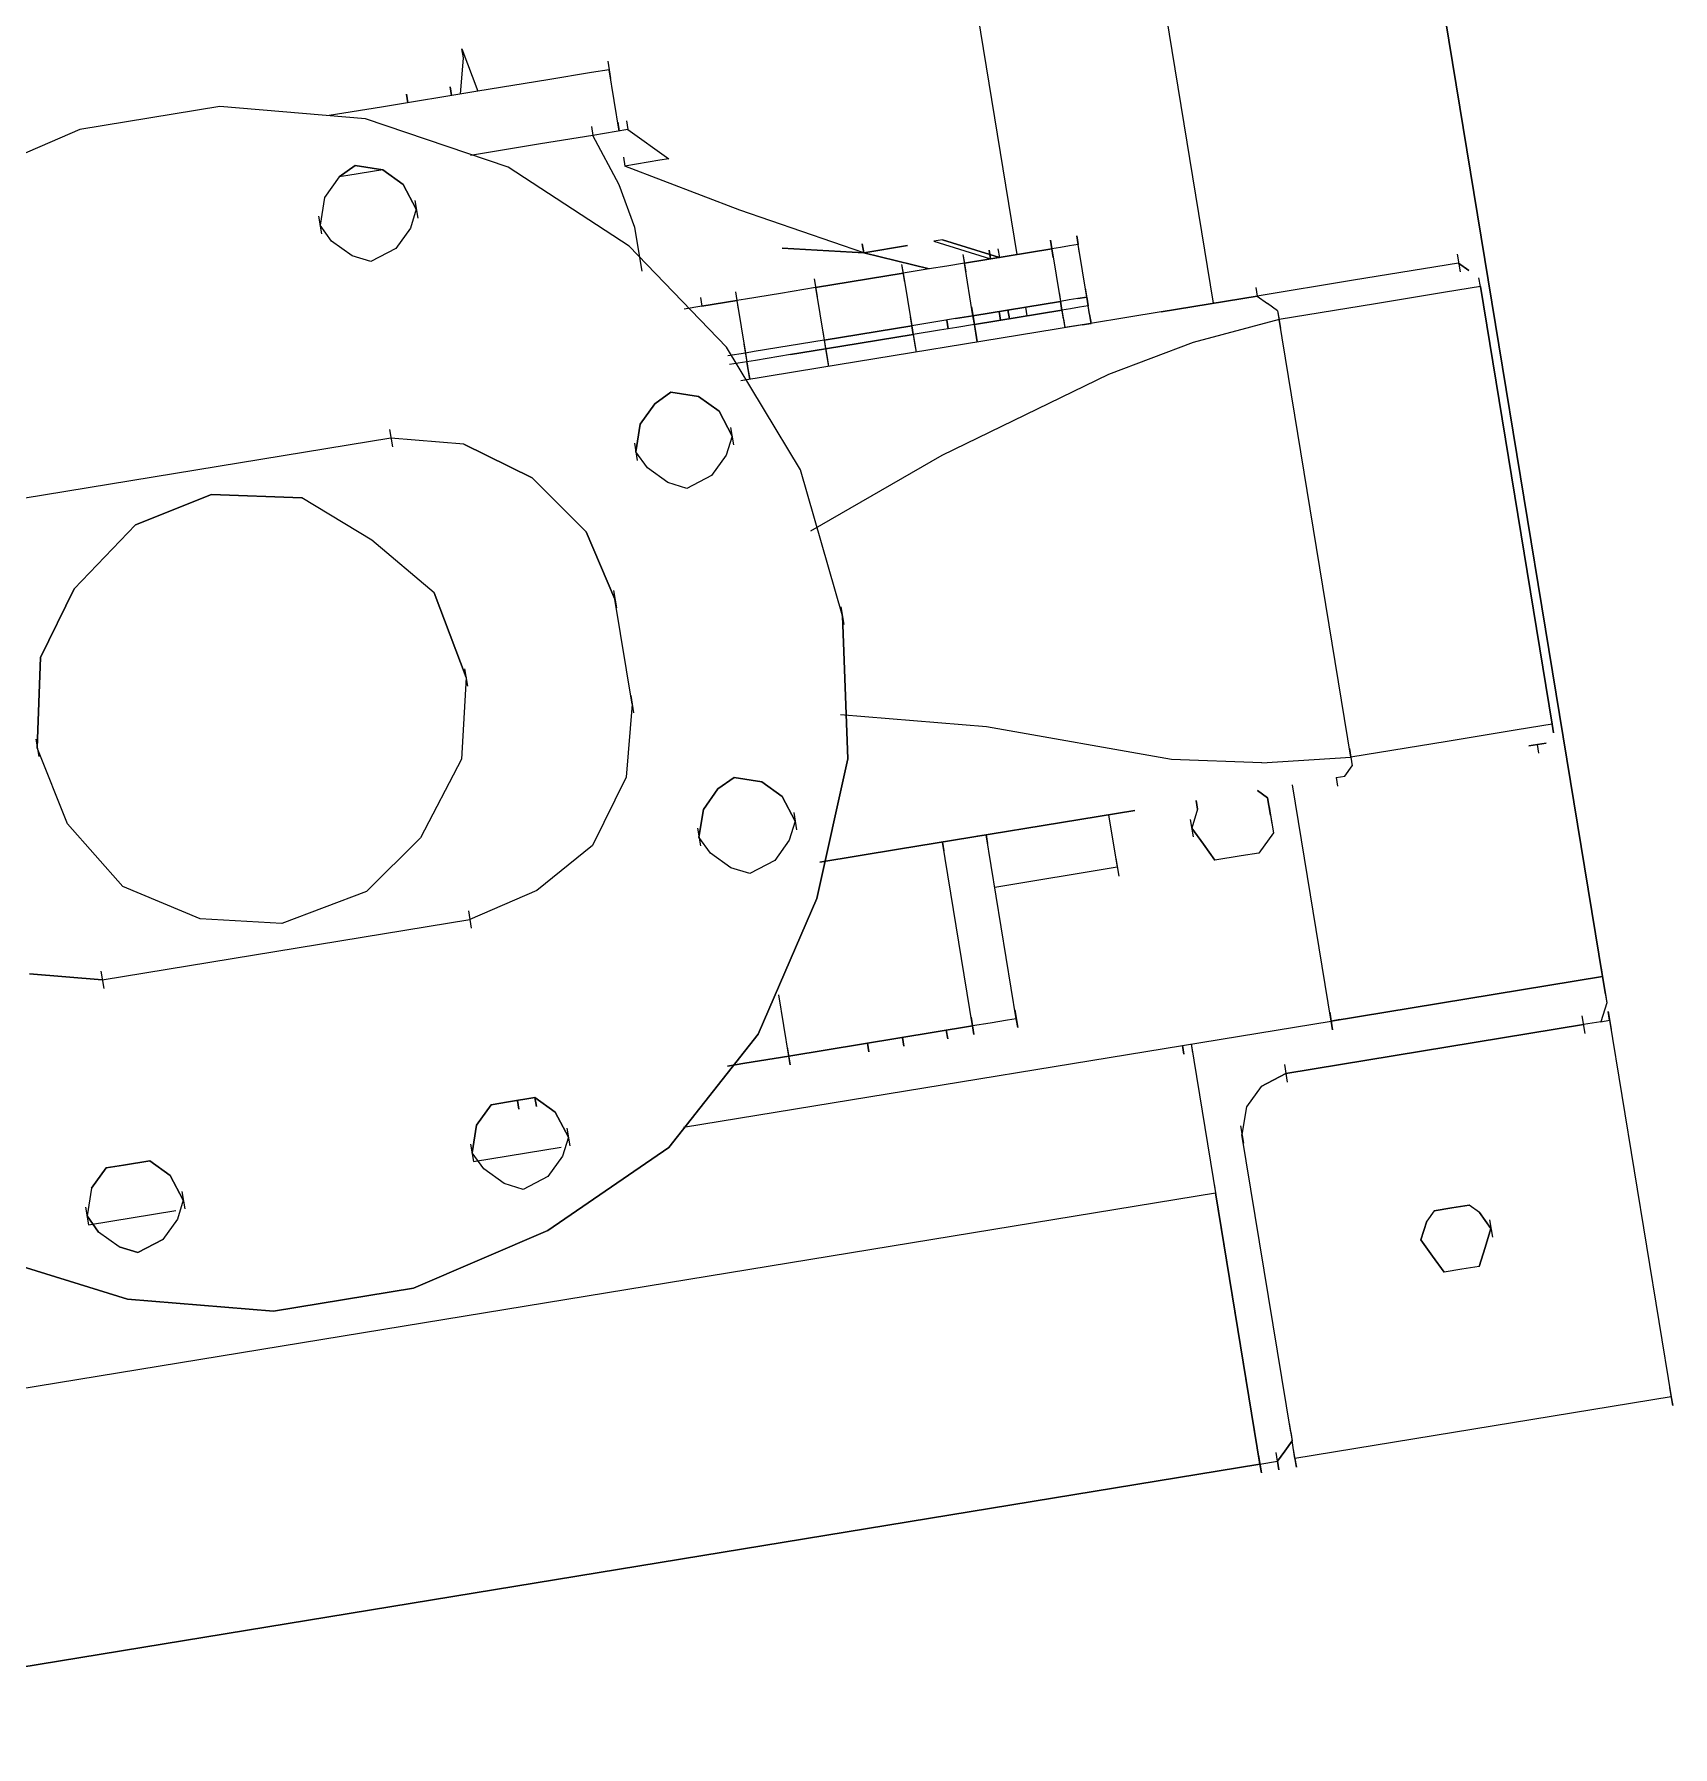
# Model space of a CAD drawing. Header units: metres. Extents: x 2 to 659295185, y -28 to 1124222152.
# Drawn here: x 655594.865 to 655595.2526, y 1126534.8399 to 1126535.245 of the extents above; entities that cross this region are included whole.
import ezdxf

# ---------------------------------------------------------------- set-up
doc = ezdxf.new("R2010")
doc.units = ezdxf.units.M
doc.header["$MEASUREMENT"] = 0
doc.layers.add('CCSM_C1_CUERPO CK$0$A-EQUIPOS', color=9, linetype='CONTINUOUS')

msp = doc.modelspace()

# ---------------------------------------------------------------- linework, layer by layer
at = {"layer": 'CCSM_C1_CUERPO CK$0$A-EQUIPOS', "lineweight": 5}
for p, q in [((655595.23601, 1126535.02214), (655594.99775, 1126536.47573)), ((655594.99775, 1126536.47573), (655595.23601, 1126535.02214)), ((655595.14399, 1126535.18141), (655594.93356, 1126536.46521)), ((655595.14399, 1126535.18141), (655594.93356, 1126536.46521)), ((655595.02109, 1126535.65882), (655595.09745, 1126535.19292)), ((655595.02109, 1126535.65882), (655595.09745, 1126535.19292)), ((655594.96649, 1126535.2395), (655594.96615, 1126535.24157)), ((655594.96615, 1126535.24157), (655594.96992, 1126535.23156)), ((655594.96578, 1126535.23088), (655594.96649, 1126535.2395)), ((655595.00098, 1126535.23665), (655594.99684, 1126535.23597)), ((655595.00098, 1126535.23665), (655594.99684, 1126535.23597)), ((655595.00064, 1126535.23872), (655595.00132, 1126535.23458)), ((655595.00336, 1126535.22215), (655595.00098, 1126535.23665)), ((655594.96337, 1126535.23261), (655594.96371, 1126535.23054)), ((655594.96371, 1126535.23054), (655594.96337, 1126535.23261)), ((655594.96337, 1126535.23261), (655594.96371, 1126535.23054)), ((655594.98649, 1126535.23427), (655594.96992, 1126535.23156)), ((655594.98649, 1126535.23427), (655594.96992, 1126535.23156)), ((655594.99684, 1126535.23597), (655594.98649, 1126535.23427)), ((655594.99684, 1126535.23597), (655594.98649, 1126535.23427)), ((655594.96992, 1126535.23156), (655594.94714, 1126535.22782)), ((655594.96992, 1126535.23156), (655594.94714, 1126535.22782)), ((655594.95302, 1126535.23091), (655594.95336, 1126535.22884)), ((655594.95336, 1126535.22884), (655594.95302, 1126535.23091)), ((655594.95302, 1126535.23091), (655594.95336, 1126535.22884)), ((655594.90886, 1126535.22792), (655594.87572, 1126535.22249)), ((655594.90886, 1126535.22792), (655594.87572, 1126535.22249)), ((655594.94334, 1126535.22507), (655594.90886, 1126535.22792)), ((655594.94334, 1126535.22507), (655594.90886, 1126535.22792)), ((655594.94714, 1126535.22782), (655594.93472, 1126535.22579)), ((655594.94714, 1126535.22782), (655594.93472, 1126535.22579)), ((655594.97712, 1126535.2136), (655594.94334, 1126535.22507)), ((655594.97712, 1126535.2136), (655594.94334, 1126535.22507)), ((655595.00302, 1126535.22422), (655595.00336, 1126535.22215)), ((655595.00509, 1126535.22456), (655595.00543, 1126535.22249)), ((655594.87572, 1126535.22249), (655594.84395, 1126535.20878)), ((655594.87572, 1126535.22249), (655594.84395, 1126535.20878)), ((655594.99715, 1126535.22113), (655594.98472, 1126535.2191)), ((655594.99715, 1126535.22113), (655594.98472, 1126535.2191)), ((655594.99681, 1126535.2232), (655594.99715, 1126535.22113)), ((655595.00543, 1126535.22249), (655594.99715, 1126535.22113)), ((655595.00543, 1126535.22249), (655594.99715, 1126535.22113)), ((655595.00332, 1126535.20939), (655594.99715, 1126535.22113)), ((655595.00543, 1126535.22249), (655595.01507, 1126535.21557)), ((655594.98472, 1126535.2191), (655594.96816, 1126535.21638)), ((655594.98472, 1126535.2191), (655594.96816, 1126535.21638)), ((655595.00438, 1126535.21594), (655595.00471, 1126535.21387)), ((655594.9371, 1126535.21129), (655594.9409, 1126535.21404)), ((655594.9409, 1126535.21404), (655594.9371, 1126535.21129)), ((655594.94745, 1126535.21299), (655594.93917, 1126535.21163)), ((655594.94745, 1126535.21299), (655594.93917, 1126535.21163)), ((655594.9409, 1126535.21404), (655594.94745, 1126535.21299)), ((655594.94745, 1126535.21299), (655594.9409, 1126535.21404)), ((655594.94745, 1126535.21299), (655594.95227, 1126535.20953)), ((655594.95227, 1126535.20953), (655594.94745, 1126535.21299)), ((655595.0057, 1126535.19489), (655594.97712, 1126535.2136)), ((655595.0057, 1126535.19489), (655594.97712, 1126535.2136)), ((655595.013, 1126535.21523), (655595.00471, 1126535.21387)), ((655595.013, 1126535.21523), (655595.00471, 1126535.21387)), ((655595.03194, 1126535.20345), (655595.00471, 1126535.21387)), ((655595.01507, 1126535.21557), (655595.013, 1126535.21523)), ((655595.01507, 1126535.21557), (655595.013, 1126535.21523)), ((655594.9371, 1126535.21129), (655594.93363, 1126535.20647)), ((655594.9371, 1126535.21129), (655594.93363, 1126535.20647)), ((655594.93917, 1126535.21163), (655594.9371, 1126535.21129)), ((655594.93917, 1126535.21163), (655594.9371, 1126535.21129)), ((655594.95227, 1126535.20953), (655594.95536, 1126535.20365)), ((655594.95536, 1126535.20365), (655594.95227, 1126535.20953)), ((655595.00709, 1126535.19937), (655595.00332, 1126535.20939)), ((655594.93363, 1126535.20647), (655594.93258, 1126535.19992)), ((655594.93363, 1126535.20647), (655594.93258, 1126535.19992)), ((655594.95536, 1126535.20365), (655594.95397, 1126535.19917)), ((655594.95536, 1126535.20365), (655594.95397, 1126535.19917)), ((655594.95502, 1126535.20572), (655594.9557, 1126535.20158)), ((655594.93224, 1126535.20199), (655594.93292, 1126535.19785)), ((655594.93533, 1126535.19612), (655594.93258, 1126535.19992)), ((655594.93533, 1126535.19612), (655594.93258, 1126535.19992)), ((655595.06123, 1126535.19337), (655595.03194, 1126535.20345)), ((655594.94015, 1126535.19266), (655594.93533, 1126535.19612)), ((655594.94015, 1126535.19266), (655594.93533, 1126535.19612)), ((655594.95397, 1126535.19917), (655594.9505, 1126535.19435)), ((655594.95397, 1126535.19917), (655594.9505, 1126535.19435)), ((655595.00879, 1126535.18902), (655595.00709, 1126535.19937)), ((655595.07987, 1126535.19642), (655595.0778, 1126535.19608)), ((655595.07987, 1126535.19642), (655595.0778, 1126535.19608)), ((655595.0778, 1126535.19608), (655595.09124, 1126535.1919)), ((655595.09331, 1126535.19224), (655595.07987, 1126535.19642)), ((655595.07987, 1126535.19642), (655595.09331, 1126535.19224)), ((655595.10607, 1126535.19221), (655595.10539, 1126535.19635)), ((655595.10539, 1126535.19635), (655595.10573, 1126535.19428)), ((655595.11229, 1126535.19323), (655595.11161, 1126535.19737)), ((655595.11161, 1126535.19737), (655595.11195, 1126535.1953)), ((655594.94463, 1126535.19126), (655594.94015, 1126535.19266)), ((655594.94463, 1126535.19126), (655594.94015, 1126535.19266)), ((655594.9505, 1126535.19435), (655594.94463, 1126535.19126)), ((655594.9505, 1126535.19435), (655594.94463, 1126535.19126)), ((655595.02875, 1126535.17103), (655595.0057, 1126535.19489)), ((655595.02875, 1126535.17103), (655595.0057, 1126535.19489)), ((655595.06123, 1126535.19337), (655595.04192, 1126535.19445)), ((655595.04192, 1126535.19445), (655595.06123, 1126535.19337)), ((655595.06123, 1126535.19337), (655595.04192, 1126535.19445)), ((655595.06089, 1126535.19544), (655595.06123, 1126535.19337)), ((655595.06123, 1126535.19337), (655595.06089, 1126535.19544)), ((655595.06123, 1126535.19337), (655595.07159, 1126535.19506)), ((655595.07159, 1126535.19506), (655595.06123, 1126535.19337)), ((655595.07674, 1126535.18953), (655595.06123, 1126535.19337)), ((655595.07674, 1126535.18953), (655595.06123, 1126535.19337)), ((655595.06123, 1126535.19337), (655595.07674, 1126535.18953)), ((655595.08469, 1126535.19296), (655595.08537, 1126535.18882)), ((655595.08469, 1126535.19296), (655595.08503, 1126535.19089)), ((655595.10573, 1126535.19428), (655595.08503, 1126535.19089)), ((655595.08503, 1126535.19089), (655595.10573, 1126535.19428)), ((655595.0909, 1126535.19398), (655595.09124, 1126535.1919)), ((655595.0909, 1126535.19398), (655595.09124, 1126535.1919)), ((655595.0909, 1126535.19398), (655595.09124, 1126535.1919)), ((655595.09124, 1126535.1919), (655595.0909, 1126535.19398)), ((655595.09297, 1126535.19431), (655595.09331, 1126535.19224)), ((655595.1078, 1126535.19462), (655595.10573, 1126535.19428)), ((655595.1078, 1126535.19462), (655595.10573, 1126535.19428)), ((655595.10573, 1126535.19428), (655595.10777, 1126535.18186)), ((655595.10988, 1126535.19496), (655595.1078, 1126535.19462)), ((655595.10988, 1126535.19496), (655595.1078, 1126535.19462)), ((655595.11195, 1126535.1953), (655595.10988, 1126535.19496)), ((655595.11195, 1126535.1953), (655595.10988, 1126535.19496)), ((655595.11398, 1126535.18287), (655595.11195, 1126535.1953)), ((655595.20163, 1126535.19299), (655595.20231, 1126535.18885)), ((655595.07053, 1126535.18851), (655595.04983, 1126535.18512)), ((655595.04983, 1126535.18512), (655595.07053, 1126535.18851)), ((655595.07019, 1126535.19058), (655595.07087, 1126535.18644)), ((655595.07019, 1126535.19058), (655595.07053, 1126535.18851)), ((655595.07674, 1126535.18953), (655595.07053, 1126535.18851)), ((655595.07674, 1126535.18953), (655595.07053, 1126535.18851)), ((655595.07053, 1126535.18851), (655595.07257, 1126535.17609)), ((655595.08089, 1126535.19021), (655595.07674, 1126535.18953)), ((655595.08089, 1126535.19021), (655595.07674, 1126535.18953)), ((655595.08503, 1126535.19089), (655595.08089, 1126535.19021)), ((655595.08503, 1126535.19089), (655595.08089, 1126535.19021)), ((655595.08706, 1126535.17846), (655595.08503, 1126535.19089)), ((655595.19368, 1126535.18956), (655595.17712, 1126535.18684)), ((655595.19368, 1126535.18956), (655595.17712, 1126535.18684)), ((655595.20197, 1126535.19092), (655595.19368, 1126535.18956)), ((655595.20197, 1126535.19092), (655595.19368, 1126535.18956)), ((655595.20197, 1126535.19092), (655595.20438, 1126535.18919)), ((655595.20438, 1126535.18919), (655595.20197, 1126535.19092)), ((655595.20713, 1126535.18538), (655595.20679, 1126535.18746)), ((655595.03085, 1126535.18413), (655595.03153, 1126535.17999)), ((655595.04154, 1126535.18376), (655595.03326, 1126535.1824)), ((655595.04983, 1126535.18512), (655595.04154, 1126535.18376)), ((655595.04949, 1126535.18719), (655595.05017, 1126535.18305)), ((655595.04983, 1126535.18512), (655595.05186, 1126535.17269)), ((655595.10743, 1126535.18393), (655595.10811, 1126535.17979)), ((655595.11364, 1126535.18495), (655595.11432, 1126535.1808)), ((655595.154, 1126535.18518), (655595.15434, 1126535.18311)), ((655595.17712, 1126535.18684), (655595.15434, 1126535.18311)), ((655595.17712, 1126535.18684), (655595.15434, 1126535.18311)), ((655595.19884, 1126535.18403), (655595.18228, 1126535.18131)), ((655595.20713, 1126535.18538), (655595.19884, 1126535.18403)), ((655595.2241, 1126535.08185), (655595.20713, 1126535.18538)), ((655595.20713, 1126535.18538), (655595.2241, 1126535.08185)), ((655595.02291, 1126535.1807), (655595.01877, 1126535.18003)), ((655595.02291, 1126535.1807), (655595.01877, 1126535.18003)), ((655595.02257, 1126535.18278), (655595.02291, 1126535.1807)), ((655595.03119, 1126535.18206), (655595.02291, 1126535.1807)), ((655595.02291, 1126535.1807), (655595.03119, 1126535.18206)), ((655595.03326, 1126535.1824), (655595.03119, 1126535.18206)), ((655595.03119, 1126535.18206), (655595.03323, 1126535.16964)), ((655595.08672, 1126535.18053), (655595.0874, 1126535.17639)), ((655595.10777, 1126535.18186), (655595.08706, 1126535.17846)), ((655595.08706, 1126535.17846), (655595.10777, 1126535.18186)), ((655595.0874, 1126535.17639), (655595.10811, 1126535.17979)), ((655595.10811, 1126535.17979), (655595.0874, 1126535.17639)), ((655595.09328, 1126535.17948), (655595.09362, 1126535.17741)), ((655595.09362, 1126535.17741), (655595.09328, 1126535.17948)), ((655595.09328, 1126535.17948), (655595.09362, 1126535.17741)), ((655595.09362, 1126535.17741), (655595.09328, 1126535.17948)), ((655595.09535, 1126535.17982), (655595.09569, 1126535.17775)), ((655595.09569, 1126535.17775), (655595.09535, 1126535.17982)), ((655595.09535, 1126535.17982), (655595.09569, 1126535.17775)), ((655595.09949, 1126535.1805), (655595.09983, 1126535.17843)), ((655595.09949, 1126535.1805), (655595.09983, 1126535.17843)), ((655595.13157, 1126535.17938), (655595.10672, 1126535.17531)), ((655595.13157, 1126535.17938), (655595.10672, 1126535.17531)), ((655595.10984, 1126535.1822), (655595.10777, 1126535.18186)), ((655595.10984, 1126535.1822), (655595.10777, 1126535.18186)), ((655595.10845, 1126535.17772), (655595.10777, 1126535.18186)), ((655595.10777, 1126535.18186), (655595.10811, 1126535.17979)), ((655595.10811, 1126535.17979), (655595.10777, 1126535.18186)), ((655595.11018, 1126535.18013), (655595.10811, 1126535.17979)), ((655595.11018, 1126535.18013), (655595.10811, 1126535.17979)), ((655595.10811, 1126535.17979), (655595.10879, 1126535.17564)), ((655595.11191, 1126535.18254), (655595.10984, 1126535.1822)), ((655595.11191, 1126535.18254), (655595.10984, 1126535.1822)), ((655595.11225, 1126535.18046), (655595.11018, 1126535.18013)), ((655595.11225, 1126535.18046), (655595.11018, 1126535.18013)), ((655595.11398, 1126535.18287), (655595.11191, 1126535.18254)), ((655595.11191, 1126535.18254), (655595.11398, 1126535.18287)), ((655595.11432, 1126535.1808), (655595.11225, 1126535.18046)), ((655595.11432, 1126535.1808), (655595.11225, 1126535.18046)), ((655595.11466, 1126535.17873), (655595.11398, 1126535.18287)), ((655595.11398, 1126535.18287), (655595.11432, 1126535.1808)), ((655595.11432, 1126535.1808), (655595.11398, 1126535.18287)), ((655595.115, 1126535.17666), (655595.11432, 1126535.1808)), ((655595.15434, 1126535.18311), (655595.13157, 1126535.17938)), ((655595.13157, 1126535.17938), (655595.15434, 1126535.18311)), ((655595.15434, 1126535.18311), (655595.15675, 1126535.18138)), ((655595.15916, 1126535.17965), (655595.15675, 1126535.18138)), ((655595.15916, 1126535.17965), (655595.1595, 1126535.17758)), ((655595.15916, 1126535.17965), (655595.15984, 1126535.17551)), ((655595.18228, 1126535.18131), (655595.1595, 1126535.17758)), ((655595.10672, 1126535.17531), (655595.05081, 1126535.16614)), ((655595.10672, 1126535.17531), (655595.05081, 1126535.16614)), ((655595.07257, 1126535.17609), (655595.05186, 1126535.17269)), ((655595.05186, 1126535.17269), (655595.07257, 1126535.17609)), ((655595.07223, 1126535.17816), (655595.07291, 1126535.17402)), ((655595.07878, 1126535.17711), (655595.07257, 1126535.17609)), ((655595.07878, 1126535.17711), (655595.07257, 1126535.17609)), ((655595.07291, 1126535.17402), (655595.07257, 1126535.17609)), ((655595.07257, 1126535.17609), (655595.07325, 1126535.17195)), ((655595.07291, 1126535.17402), (655595.07257, 1126535.17609)), ((655595.08292, 1126535.17778), (655595.07878, 1126535.17711)), ((655595.08292, 1126535.17778), (655595.07878, 1126535.17711)), ((655595.08326, 1126535.17571), (655595.07912, 1126535.17503)), ((655595.08326, 1126535.17571), (655595.07912, 1126535.17503)), ((655595.08119, 1126535.17537), (655595.08085, 1126535.17744)), ((655595.08085, 1126535.17744), (655595.08119, 1126535.17537)), ((655595.08706, 1126535.17846), (655595.08292, 1126535.17778)), ((655595.08292, 1126535.17778), (655595.08706, 1126535.17846)), ((655595.0874, 1126535.17639), (655595.08326, 1126535.17571)), ((655595.0874, 1126535.17639), (655595.08326, 1126535.17571)), ((655595.08706, 1126535.17846), (655595.0874, 1126535.17639)), ((655595.0874, 1126535.17639), (655595.08706, 1126535.17846)), ((655595.08706, 1126535.17846), (655595.0874, 1126535.17639)), ((655595.08706, 1126535.17846), (655595.08774, 1126535.17432)), ((655595.0874, 1126535.17639), (655595.08706, 1126535.17846)), ((655595.08706, 1126535.17846), (655595.0874, 1126535.17639)), ((655595.0874, 1126535.17639), (655595.08706, 1126535.17846)), ((655595.08808, 1126535.17225), (655595.0874, 1126535.17639)), ((655595.10845, 1126535.17772), (655595.10879, 1126535.17564)), ((655595.11086, 1126535.17598), (655595.10879, 1126535.17564)), ((655595.11086, 1126535.17598), (655595.10879, 1126535.17564)), ((655595.11293, 1126535.17632), (655595.11086, 1126535.17598)), ((655595.11293, 1126535.17632), (655595.11086, 1126535.17598)), ((655595.115, 1126535.17666), (655595.11293, 1126535.17632)), ((655595.11293, 1126535.17632), (655595.115, 1126535.17666)), ((655595.11466, 1126535.17873), (655595.115, 1126535.17666)), ((655595.1595, 1126535.17758), (655595.13913, 1126535.17211)), ((655595.17647, 1126535.07405), (655595.1595, 1126535.17758)), ((655595.03289, 1126535.17171), (655595.03357, 1126535.16757)), ((655595.04358, 1126535.17134), (655595.0353, 1126535.16998)), ((655595.04358, 1126535.17134), (655595.0353, 1126535.16998)), ((655595.05186, 1126535.17269), (655595.04358, 1126535.17134)), ((655595.05186, 1126535.17269), (655595.04358, 1126535.17134)), ((655595.05152, 1126535.17476), (655595.0522, 1126535.17062)), ((655595.05186, 1126535.17269), (655595.05254, 1126535.16855)), ((655595.0522, 1126535.17062), (655595.07291, 1126535.17402)), ((655595.07291, 1126535.17402), (655595.0522, 1126535.17062)), ((655595.07912, 1126535.17503), (655595.07291, 1126535.17402)), ((655595.07912, 1126535.17503), (655595.07291, 1126535.17402)), ((655595.07291, 1126535.17402), (655595.07359, 1126535.16988)), ((655595.07325, 1126535.17195), (655595.07359, 1126535.16988)), ((655595.08774, 1126535.17432), (655595.08808, 1126535.17225)), ((655595.13913, 1126535.17211), (655595.11911, 1126535.16458)), ((655595.04626, 1126535.14201), (655595.02875, 1126535.17103)), ((655595.04626, 1126535.14201), (655595.02875, 1126535.17103)), ((655595.03323, 1126535.16964), (655595.02909, 1126535.16896)), ((655595.03323, 1126535.16964), (655595.02909, 1126535.16896)), ((655595.03357, 1126535.16757), (655595.02943, 1126535.16689)), ((655595.03357, 1126535.16757), (655595.02943, 1126535.16689)), ((655595.0353, 1126535.16998), (655595.03323, 1126535.16964)), ((655595.0353, 1126535.16998), (655595.03323, 1126535.16964)), ((655595.03323, 1126535.16964), (655595.03391, 1126535.1655)), ((655595.03564, 1126535.16791), (655595.03357, 1126535.16757)), ((655595.03564, 1126535.16791), (655595.03357, 1126535.16757)), ((655595.03425, 1126535.16343), (655595.03357, 1126535.16757)), ((655595.04392, 1126535.16926), (655595.03564, 1126535.16791)), ((655595.04392, 1126535.16926), (655595.03564, 1126535.16791)), ((655595.04392, 1126535.16926), (655595.0522, 1126535.17062)), ((655595.0522, 1126535.17062), (655595.04392, 1126535.16926)), ((655595.0522, 1126535.17062), (655595.05288, 1126535.16648)), ((655595.05254, 1126535.16855), (655595.05288, 1126535.16648)), ((655595.05081, 1126535.16614), (655595.03217, 1126535.16309)), ((655595.05081, 1126535.16614), (655595.03217, 1126535.16309)), ((655595.03391, 1126535.1655), (655595.03425, 1126535.16343)), ((655595.11911, 1126535.16458), (655595.07973, 1126535.14537)), ((655595.01181, 1126535.15762), (655595.01561, 1126535.16037)), ((655595.01561, 1126535.16037), (655595.01181, 1126535.15762)), ((655595.01561, 1126535.16037), (655595.02216, 1126535.15932)), ((655595.02216, 1126535.15932), (655595.01561, 1126535.16037)), ((655595.02216, 1126535.15932), (655595.02698, 1126535.15586)), ((655595.02698, 1126535.15586), (655595.02216, 1126535.15932)), ((655595.00835, 1126535.1528), (655595.01181, 1126535.15762)), ((655595.01181, 1126535.15762), (655595.00835, 1126535.1528)), ((655595.02698, 1126535.15586), (655595.03007, 1126535.14998)), ((655595.03007, 1126535.14998), (655595.02698, 1126535.15586)), ((655594.94901, 1126535.15158), (655594.94969, 1126535.14744)), ((655595.00729, 1126535.14625), (655595.00835, 1126535.1528)), ((655595.00835, 1126535.1528), (655595.00729, 1126535.14625)), ((655595.02973, 1126535.15206), (655595.03041, 1126535.14791)), ((655594.94935, 1126535.14951), (655594.86238, 1126535.13526)), ((655594.94935, 1126535.14951), (655594.86238, 1126535.13526)), ((655594.96659, 1126535.14808), (655594.94935, 1126535.14951)), ((655594.96659, 1126535.14808), (655594.94935, 1126535.14951)), ((655594.96659, 1126535.14808), (655594.98278, 1126535.14011)), ((655594.98278, 1126535.14011), (655594.96659, 1126535.14808)), ((655595.00695, 1126535.14832), (655595.00763, 1126535.14418)), ((655595.03007, 1126535.14998), (655595.02868, 1126535.1455)), ((655595.03007, 1126535.14998), (655595.02868, 1126535.1455)), ((655595.01004, 1126535.14245), (655595.00729, 1126535.14625)), ((655595.01004, 1126535.14245), (655595.00729, 1126535.14625)), ((655595.02868, 1126535.1455), (655595.02522, 1126535.14068)), ((655595.02868, 1126535.1455), (655595.02522, 1126535.14068)), ((655595.07973, 1126535.14537), (655595.04864, 1126535.12751)), ((655594.98278, 1126535.14011), (655594.99551, 1126535.12731)), ((655594.99551, 1126535.12731), (655594.98278, 1126535.14011)), ((655595.01486, 1126535.13899), (655595.01004, 1126535.14245)), ((655595.01486, 1126535.13899), (655595.01004, 1126535.14245)), ((655595.01934, 1126535.13759), (655595.01486, 1126535.13899)), ((655595.01934, 1126535.13759), (655595.01486, 1126535.13899)), ((655595.02522, 1126535.14068), (655595.01934, 1126535.13759)), ((655595.02522, 1126535.14068), (655595.01934, 1126535.13759)), ((655595.05617, 1126535.10748), (655595.04626, 1126535.14201)), ((655595.05617, 1126535.10748), (655595.04626, 1126535.14201)), ((655594.90688, 1126535.13617), (655594.88893, 1126535.12898)), ((655594.88893, 1126535.12898), (655594.90688, 1126535.13617)), ((655594.90688, 1126535.13617), (655594.88893, 1126535.12898)), ((655594.90688, 1126535.13617), (655594.92827, 1126535.13542)), ((655594.92827, 1126535.13542), (655594.90688, 1126535.13617)), ((655594.92827, 1126535.13542), (655594.90688, 1126535.13617)), ((655594.9448, 1126535.12538), (655594.92827, 1126535.13542)), ((655594.9448, 1126535.12538), (655594.92827, 1126535.13542)), ((655594.9448, 1126535.12538), (655594.92827, 1126535.13542)), ((655594.8744, 1126535.11384), (655594.88893, 1126535.12898)), ((655594.88893, 1126535.12898), (655594.8744, 1126535.11384)), ((655594.88893, 1126535.12898), (655594.8744, 1126535.11384)), ((655594.99551, 1126535.12731), (655595.00237, 1126535.11142)), ((655595.00237, 1126535.11142), (655594.99551, 1126535.12731)), ((655594.9596, 1126535.11292), (655594.9448, 1126535.12538)), ((655594.9596, 1126535.11292), (655594.9448, 1126535.12538)), ((655594.9596, 1126535.11292), (655594.9448, 1126535.12538)), ((655594.86642, 1126535.09765), (655594.8744, 1126535.11384)), ((655594.8744, 1126535.11384), (655594.86642, 1126535.09765)), ((655594.8744, 1126535.11384), (655594.86642, 1126535.09765)), ((655594.9596, 1126535.11292), (655594.96713, 1126535.09289)), ((655594.96713, 1126535.09289), (655594.9596, 1126535.11292)), ((655594.96713, 1126535.09289), (655594.9596, 1126535.11292)), ((655595.00203, 1126535.11349), (655595.00271, 1126535.10935)), ((655595.00644, 1126535.08658), (655595.00237, 1126535.11142)), ((655595.00644, 1126535.08658), (655595.00237, 1126535.11142)), ((655595.05583, 1126535.10956), (655595.05651, 1126535.10541)), ((655595.05651, 1126535.10541), (655595.05583, 1126535.10956)), ((655595.05746, 1126535.07368), (655595.05617, 1126535.10748)), ((655595.05617, 1126535.10748), (655595.05746, 1126535.07368)), ((655594.86567, 1126535.07626), (655594.86642, 1126535.09765)), ((655594.86642, 1126535.09765), (655594.86567, 1126535.07626)), ((655594.86642, 1126535.09765), (655594.86567, 1126535.07626)), ((655594.9668, 1126535.09496), (655594.96747, 1126535.09082)), ((655594.9668, 1126535.09496), (655594.96747, 1126535.09082)), ((655594.96713, 1126535.09289), (655594.96605, 1126535.07358)), ((655594.96713, 1126535.09289), (655594.96605, 1126535.07358)), ((655594.96713, 1126535.09289), (655594.96605, 1126535.07358)), ((655595.00644, 1126535.08658), (655595.00502, 1126535.06933)), ((655595.00644, 1126535.08658), (655595.00502, 1126535.06933)), ((655595.0061, 1126535.08865), (655595.00678, 1126535.08451)), ((655595.09025, 1126535.08118), (655595.05576, 1126535.08403)), ((655594.86533, 1126535.07833), (655594.86601, 1126535.07419)), ((655594.86533, 1126535.07833), (655594.86601, 1126535.07419)), ((655595.13404, 1126535.07347), (655595.09025, 1126535.08118)), ((655595.21581, 1126535.0805), (655595.19925, 1126535.07778)), ((655595.2241, 1126535.08185), (655595.21581, 1126535.0805)), ((655595.2241, 1126535.08185), (655595.22444, 1126535.07978)), ((655595.22444, 1126535.07978), (655595.2241, 1126535.08185)), ((655594.87287, 1126535.0583), (655594.86567, 1126535.07626)), ((655594.87287, 1126535.0583), (655594.86567, 1126535.07626)), ((655594.87287, 1126535.0583), (655594.86567, 1126535.07626)), ((655595.15543, 1126535.07272), (655595.17647, 1126535.07405)), ((655595.17613, 1126535.07612), (655595.17681, 1126535.07198)), ((655595.19925, 1126535.07778), (655595.17647, 1126535.07405)), ((655595.17647, 1126535.07405), (655595.17681, 1126535.07198)), ((655595.22063, 1126535.07703), (655595.21856, 1126535.07669)), ((655595.21856, 1126535.07669), (655595.22063, 1126535.07703)), ((655595.22063, 1126535.07703), (655595.2227, 1126535.07737)), ((655595.2227, 1126535.07737), (655595.22063, 1126535.07703)), ((655595.22063, 1126535.07703), (655595.2227, 1126535.07737)), ((655595.22097, 1126535.07496), (655595.22063, 1126535.07703)), ((655594.96605, 1126535.07358), (655594.95634, 1126535.05497)), ((655594.96605, 1126535.07358), (655594.95634, 1126535.05497)), ((655594.96605, 1126535.07358), (655594.95634, 1126535.05497)), ((655595.05013, 1126535.04058), (655595.05746, 1126535.07368)), ((655595.05746, 1126535.07368), (655595.05013, 1126535.04058)), ((655595.15543, 1126535.07272), (655595.13404, 1126535.07347)), ((655595.17508, 1126535.06957), (655595.17681, 1126535.07198)), ((655595.00502, 1126535.06933), (655594.99704, 1126535.05314)), ((655595.00502, 1126535.06933), (655594.99704, 1126535.05314)), ((655595.02328, 1126535.06169), (655595.02674, 1126535.06651)), ((655595.02674, 1126535.06651), (655595.02328, 1126535.06169)), ((655595.02674, 1126535.06651), (655595.03054, 1126535.06926)), ((655595.03054, 1126535.06926), (655595.02674, 1126535.06651)), ((655595.03054, 1126535.06926), (655595.03709, 1126535.06821)), ((655595.03709, 1126535.06821), (655595.03054, 1126535.06926)), ((655595.03709, 1126535.06821), (655595.04191, 1126535.06475)), ((655595.04191, 1126535.06475), (655595.03709, 1126535.06821)), ((655595.15437, 1126535.06617), (655595.15678, 1126535.06444)), ((655595.15678, 1126535.06444), (655595.15437, 1126535.06617)), ((655595.17182, 1126535.01162), (655595.16266, 1126535.06753)), ((655595.17182, 1126535.01162), (655595.16266, 1126535.06753)), ((655595.17301, 1126535.06923), (655595.17508, 1126535.06957)), ((655595.17301, 1126535.06923), (655595.17335, 1126535.06716)), ((655595.04191, 1126535.06475), (655595.045, 1126535.05888)), ((655595.045, 1126535.05888), (655595.04191, 1126535.06475)), ((655595.14022, 1126535.06173), (655595.13988, 1126535.0638)), ((655595.13988, 1126535.0638), (655595.14022, 1126535.06173)), ((655595.15678, 1126535.06444), (655595.15746, 1126535.0603)), ((655595.15746, 1126535.0603), (655595.15678, 1126535.06444)), ((655595.15712, 1126535.06237), (655595.1578, 1126535.05823)), ((655594.88594, 1126535.04344), (655594.87287, 1126535.0583)), ((655594.88594, 1126535.04344), (655594.87287, 1126535.0583)), ((655594.88594, 1126535.04344), (655594.87287, 1126535.0583)), ((655595.02223, 1126535.05514), (655595.02328, 1126535.06169)), ((655595.02328, 1126535.06169), (655595.02223, 1126535.05514)), ((655595.045, 1126535.05888), (655595.04361, 1126535.0544)), ((655595.045, 1126535.05888), (655595.04361, 1126535.0544)), ((655595.04466, 1126535.06095), (655595.04534, 1126535.05681)), ((655595.12538, 1126535.06142), (655595.06948, 1126535.05226)), ((655595.06948, 1126535.05226), (655595.12538, 1126535.06142)), ((655595.11917, 1126535.0604), (655595.12121, 1126535.04798)), ((655595.11917, 1126535.0604), (655595.12121, 1126535.04798)), ((655595.13849, 1126535.05932), (655595.13917, 1126535.05517)), ((655595.14022, 1126535.06173), (655595.13883, 1126535.05724)), ((655595.14022, 1126535.06173), (655595.13883, 1126535.05724)), ((655595.15746, 1126535.0603), (655595.15814, 1126535.05616)), ((655595.15746, 1126535.0603), (655595.15814, 1126535.05616)), ((655594.95634, 1126535.05497), (655594.94354, 1126535.04225)), ((655594.95634, 1126535.05497), (655594.94354, 1126535.04225)), ((655594.95634, 1126535.05497), (655594.94354, 1126535.04225)), ((655595.02189, 1126535.05721), (655595.02257, 1126535.05307)), ((655595.02498, 1126535.05134), (655595.02223, 1126535.05514)), ((655595.02498, 1126535.05134), (655595.02223, 1126535.05514)), ((655595.04361, 1126535.0544), (655595.04015, 1126535.04958)), ((655595.04361, 1126535.0544), (655595.04015, 1126535.04958)), ((655595.08696, 1126535.01047), (655595.07983, 1126535.05395)), ((655595.07983, 1126535.05395), (655595.08017, 1126535.05188)), ((655595.09018, 1126535.05565), (655595.08811, 1126535.05531)), ((655595.09018, 1126535.05565), (655595.08811, 1126535.05531)), ((655595.09731, 1126535.01217), (655595.09018, 1126535.05565)), ((655595.09018, 1126535.05565), (655595.09052, 1126535.05358)), ((655595.13883, 1126535.05724), (655595.14158, 1126535.05344)), ((655595.14158, 1126535.05344), (655595.13883, 1126535.05724)), ((655595.15814, 1126535.05616), (655595.15468, 1126535.05134)), ((655595.15814, 1126535.05616), (655595.15468, 1126535.05134)), ((655594.99704, 1126535.05314), (655594.9839, 1126535.04248)), ((655594.99704, 1126535.05314), (655594.9839, 1126535.04248)), ((655595.0298, 1126535.04788), (655595.02498, 1126535.05134)), ((655595.0298, 1126535.04788), (655595.02498, 1126535.05134)), ((655595.06948, 1126535.05226), (655595.05084, 1126535.0492)), ((655595.05084, 1126535.0492), (655595.06948, 1126535.05226)), ((655595.12087, 1126535.05005), (655595.12155, 1126535.04591)), ((655595.14158, 1126535.05344), (655595.14433, 1126535.04964)), ((655595.14433, 1126535.04964), (655595.14158, 1126535.05344)), ((655595.15054, 1126535.05066), (655595.14433, 1126535.04964)), ((655595.15054, 1126535.05066), (655595.14433, 1126535.04964)), ((655595.15468, 1126535.05134), (655595.15054, 1126535.05066)), ((655595.15468, 1126535.05134), (655595.15054, 1126535.05066)), ((655595.03428, 1126535.04649), (655595.0298, 1126535.04788)), ((655595.03428, 1126535.04649), (655595.0298, 1126535.04788)), ((655595.04015, 1126535.04958), (655595.03428, 1126535.04649)), ((655595.04015, 1126535.04958), (655595.03428, 1126535.04649)), ((655595.12121, 1126535.04798), (655595.09222, 1126535.04323)), ((655595.12121, 1126535.04798), (655595.09222, 1126535.04323)), ((655594.9042, 1126535.0358), (655594.88594, 1126535.04344)), ((655594.9042, 1126535.0358), (655594.88594, 1126535.04344)), ((655594.9042, 1126535.0358), (655594.88594, 1126535.04344)), ((655594.94354, 1126535.04225), (655594.92351, 1126535.03471)), ((655594.94354, 1126535.04225), (655594.92351, 1126535.03471)), ((655594.94354, 1126535.04225), (655594.92351, 1126535.03471)), ((655594.9839, 1126535.04248), (655594.96802, 1126535.03563)), ((655594.9839, 1126535.04248), (655594.96802, 1126535.03563)), ((655594.96768, 1126535.0377), (655594.96836, 1126535.03356)), ((655595.03624, 1126535.00854), (655595.05013, 1126535.04058)), ((655595.05013, 1126535.04058), (655595.03624, 1126535.00854)), ((655594.88105, 1126535.02137), (655594.96802, 1126535.03563)), ((655594.88105, 1126535.02137), (655594.96802, 1126535.03563)), ((655594.92351, 1126535.03471), (655594.9042, 1126535.0358)), ((655594.92351, 1126535.03471), (655594.9042, 1126535.0358)), ((655594.92351, 1126535.03471), (655594.9042, 1126535.0358)), ((655594.86381, 1126535.0228), (655594.88105, 1126535.02137)), ((655594.86381, 1126535.0228), (655594.88105, 1126535.02137)), ((655594.88105, 1126535.02137), (655594.86381, 1126535.0228)), ((655594.88071, 1126535.02344), (655594.88139, 1126535.0193)), ((655595.23601, 1126535.02214), (655595.17182, 1126535.01162)), ((655595.17182, 1126535.01162), (655595.23601, 1126535.02214)), ((655595.23601, 1126535.02214), (655595.17182, 1126535.01162)), ((655595.23601, 1126535.02214), (655595.17182, 1126535.01162)), ((655595.23567, 1126535.02421), (655595.23635, 1126535.02007)), ((655595.23567, 1126535.02421), (655595.23635, 1126535.02007)), ((655595.23669, 1126535.018), (655595.23601, 1126535.02214)), ((655595.23601, 1126535.02214), (655595.23669, 1126535.018)), ((655595.04347, 1126535.00334), (655595.0411, 1126535.01784)), ((655595.23635, 1126535.02007), (655595.23703, 1126535.01593)), ((655595.23669, 1126535.018), (655595.23703, 1126535.01593)), ((655595.23669, 1126535.018), (655595.23703, 1126535.01593)), ((655595.09697, 1126535.01424), (655595.09765, 1126535.0101)), ((655595.17148, 1126535.01369), (655595.17216, 1126535.00955)), ((655595.23703, 1126535.01593), (655595.23564, 1126535.01145)), ((655595.23703, 1126535.01593), (655595.23564, 1126535.01145)), ((655595.23771, 1126535.01179), (655595.23737, 1126535.01386)), ((655595.23737, 1126535.01386), (655595.23805, 1126535.00972)), ((655595.01859, 1126534.98651), (655595.17182, 1126535.01162)), ((655595.01859, 1126534.98651), (655595.17182, 1126535.01162)), ((655595.08696, 1126535.01047), (655595.04347, 1126535.00334)), ((655595.04347, 1126535.00334), (655595.08696, 1126535.01047)), ((655595.08075, 1126535.00945), (655595.08109, 1126535.00738)), ((655595.08109, 1126535.00738), (655595.08075, 1126535.00945)), ((655595.08075, 1126535.00945), (655595.08109, 1126535.00738)), ((655595.08109, 1126535.00738), (655595.08075, 1126535.00945)), ((655595.08662, 1126535.01254), (655595.0873, 1126535.0084)), ((655595.0911, 1126535.01115), (655595.08696, 1126535.01047)), ((655595.0911, 1126535.01115), (655595.08696, 1126535.01047)), ((655595.0873, 1126535.0084), (655595.08696, 1126535.01047)), ((655595.09524, 1126535.01183), (655595.0911, 1126535.01115)), ((655595.09524, 1126535.01183), (655595.0911, 1126535.01115)), ((655595.09731, 1126535.01217), (655595.09524, 1126535.01183)), ((655595.09731, 1126535.01217), (655595.09524, 1126535.01183)), ((655595.09765, 1126535.0101), (655595.09731, 1126535.01217)), ((655595.16109, 1126534.99923), (655595.23149, 1126535.01077)), ((655595.23149, 1126535.01077), (655595.16109, 1126534.99923)), ((655595.17182, 1126535.01162), (655595.17389, 1126535.01196)), ((655595.17389, 1126535.01196), (655595.17182, 1126535.01162)), ((655595.17216, 1126535.00955), (655595.17182, 1126535.01162)), ((655595.17182, 1126535.01162), (655595.17216, 1126535.00955)), ((655595.17182, 1126535.01162), (655595.17216, 1126535.00955)), ((655595.17182, 1126535.01162), (655595.17216, 1126535.00955)), ((655595.23116, 1126535.01284), (655595.23183, 1126535.0087)), ((655595.23564, 1126535.01145), (655595.23149, 1126535.01077)), ((655595.23564, 1126535.01145), (655595.23149, 1126535.01077)), ((655595.23564, 1126535.01145), (655595.23771, 1126535.01179)), ((655595.23564, 1126535.01145), (655595.23771, 1126535.01179)), ((655595.23771, 1126535.01179), (655595.2523, 1126534.92275)), ((655595.23771, 1126535.01179), (655595.2523, 1126534.92275)), ((655595.01513, 1126534.98169), (655595.03624, 1126535.00854)), ((655595.03624, 1126535.00854), (655595.01513, 1126534.98169)), ((655595.04314, 1126535.00541), (655595.04381, 1126535.00127)), ((655595.06211, 1126535.0064), (655595.06245, 1126535.00433)), ((655595.06245, 1126535.00433), (655595.06211, 1126535.0064)), ((655595.07039, 1126535.00775), (655595.07073, 1126535.00568)), ((655595.07073, 1126535.00568), (655595.07039, 1126535.00775)), ((655595.07039, 1126535.00775), (655595.07073, 1126535.00568)), ((655595.07073, 1126535.00568), (655595.07039, 1126535.00775)), ((655595.13662, 1126535.00585), (655595.13696, 1126535.00378)), ((655595.13696, 1126535.00378), (655595.13662, 1126535.00585)), ((655595.13869, 1126535.00619), (655595.15498, 1126534.9068)), ((655595.13869, 1126535.00619), (655595.15498, 1126534.9068)), ((655595.13869, 1126535.00619), (655595.13903, 1126535.00412)), ((655595.03312, 1126535.00165), (655595.02898, 1126535.00097)), ((655595.02898, 1126535.00097), (655595.03312, 1126535.00165)), ((655595.04347, 1126535.00334), (655595.03312, 1126535.00165)), ((655595.03312, 1126535.00165), (655595.04347, 1126535.00334)), ((655595.04381, 1126535.00127), (655595.04347, 1126535.00334)), ((655595.16075, 1126535.0013), (655595.16143, 1126534.99716)), ((655595.16109, 1126534.99923), (655595.15522, 1126534.99614)), ((655595.15522, 1126534.99614), (655595.16109, 1126534.99923)), ((655595.16109, 1126534.99923), (655595.16143, 1126534.99716)), ((655594.97721, 1126534.99248), (655594.98343, 1126534.9935)), ((655594.98343, 1126534.9935), (655594.97721, 1126534.99248)), ((655594.98343, 1126534.9935), (655594.98825, 1126534.99004)), ((655594.98825, 1126534.99004), (655594.98343, 1126534.9935)), ((655594.98343, 1126534.9935), (655594.98377, 1126534.99143)), ((655594.98377, 1126534.99143), (655594.98343, 1126534.9935)), ((655595.15522, 1126534.99614), (655595.15176, 1126534.99132)), ((655595.15522, 1126534.99614), (655595.15176, 1126534.99132)), ((655594.96961, 1126534.98698), (655594.97307, 1126534.9918)), ((655594.97307, 1126534.9918), (655594.96961, 1126534.98698)), ((655594.97307, 1126534.9918), (655594.97721, 1126534.99248)), ((655594.97721, 1126534.99248), (655594.97307, 1126534.9918)), ((655594.97928, 1126534.99282), (655594.97962, 1126534.99075)), ((655594.97962, 1126534.99075), (655594.97928, 1126534.99282)), ((655594.97928, 1126534.99282), (655594.97962, 1126534.99075)), ((655594.97962, 1126534.99075), (655594.97928, 1126534.99282)), ((655594.98825, 1126534.99004), (655594.99134, 1126534.98417)), ((655594.99134, 1126534.98417), (655594.98825, 1126534.99004)), ((655595.15176, 1126534.99132), (655595.15071, 1126534.98477)), ((655595.15176, 1126534.99132), (655595.15071, 1126534.98477)), ((655594.96856, 1126534.98043), (655594.96961, 1126534.98698)), ((655594.96961, 1126534.98698), (655594.96856, 1126534.98043)), ((655594.991, 1126534.98624), (655594.99167, 1126534.98209)), ((655595.15037, 1126534.98684), (655595.15105, 1126534.9827)), ((655594.96822, 1126534.9825), (655594.9689, 1126534.97836)), ((655594.9689, 1126534.97836), (655594.9896, 1126534.98176)), ((655594.9689, 1126534.97836), (655594.9896, 1126534.98176)), ((655594.98645, 1126534.9621), (655595.01513, 1126534.98169)), ((655595.01513, 1126534.98169), (655594.98645, 1126534.9621)), ((655594.99134, 1126534.98417), (655594.98994, 1126534.97968)), ((655594.99134, 1126534.98417), (655594.98994, 1126534.97968)), ((655595.16225, 1126534.91437), (655595.15071, 1126534.98477)), ((655595.16225, 1126534.91437), (655595.15071, 1126534.98477)), ((655594.8785, 1126534.97205), (655594.88196, 1126534.97687)), ((655594.88196, 1126534.97687), (655594.8785, 1126534.97205)), ((655594.88196, 1126534.97687), (655594.88611, 1126534.97755)), ((655594.88611, 1126534.97755), (655594.88196, 1126534.97687)), ((655594.88611, 1126534.97755), (655594.89232, 1126534.97857)), ((655594.89232, 1126534.97857), (655594.88611, 1126534.97755)), ((655594.89232, 1126534.97857), (655594.89714, 1126534.9751)), ((655594.89714, 1126534.9751), (655594.89232, 1126534.97857)), ((655594.97131, 1126534.97663), (655594.96856, 1126534.98043)), ((655594.97131, 1126534.97663), (655594.96856, 1126534.98043)), ((655594.98994, 1126534.97968), (655594.98648, 1126534.97486)), ((655594.98994, 1126534.97968), (655594.98648, 1126534.97486)), ((655594.89714, 1126534.9751), (655594.90023, 1126534.96923)), ((655594.90023, 1126534.96923), (655594.89714, 1126534.9751)), ((655594.97613, 1126534.97317), (655594.97131, 1126534.97663)), ((655594.97613, 1126534.97317), (655594.97131, 1126534.97663)), ((655594.98061, 1126534.97178), (655594.97613, 1126534.97317)), ((655594.98061, 1126534.97178), (655594.97613, 1126534.97317)), ((655594.98648, 1126534.97486), (655594.98061, 1126534.97178)), ((655594.98648, 1126534.97486), (655594.98061, 1126534.97178)), ((655595.14412, 1126534.97306), (655595.1448, 1126534.96892)), ((655594.73654, 1126534.90413), (655595.14446, 1126534.97099)), ((655594.73654, 1126534.90413), (655595.14446, 1126534.97099)), ((655594.8785, 1126534.97205), (655594.87745, 1126534.9655)), ((655594.8785, 1126534.97205), (655594.87745, 1126534.9655)), ((655594.90023, 1126534.96923), (655594.89884, 1126534.96475)), ((655594.90023, 1126534.96923), (655594.89884, 1126534.96475)), ((655594.89989, 1126534.9713), (655594.90057, 1126534.96716)), ((655595.14446, 1126534.97099), (655595.15498, 1126534.9068)), ((655595.15498, 1126534.9068), (655595.14446, 1126534.97099)), ((655594.87711, 1126534.96757), (655594.87779, 1126534.96343)), ((655594.87745, 1126534.9655), (655594.8802, 1126534.9617)), ((655594.8802, 1126534.9617), (655594.87745, 1126534.9655)), ((655594.87779, 1126534.96343), (655594.8985, 1126534.96682)), ((655594.87779, 1126534.96343), (655594.8985, 1126534.96682)), ((655594.89884, 1126534.96475), (655594.89537, 1126534.95993)), ((655594.89884, 1126534.96475), (655594.89537, 1126534.95993)), ((655595.19619, 1126534.96671), (655595.19446, 1126534.9643)), ((655595.19619, 1126534.96671), (655595.19446, 1126534.9643)), ((655595.20033, 1126534.96739), (655595.19619, 1126534.96671)), ((655595.19619, 1126534.96671), (655595.20033, 1126534.96739)), ((655595.20447, 1126534.96807), (655595.20033, 1126534.96739)), ((655595.20033, 1126534.96739), (655595.20447, 1126534.96807)), ((655595.20688, 1126534.96634), (655595.20447, 1126534.96807)), ((655595.20688, 1126534.96634), (655595.20447, 1126534.96807)), ((655595.20688, 1126534.96634), (655595.20963, 1126534.96254)), ((655595.20963, 1126534.96254), (655595.20688, 1126534.96634)), ((655594.88502, 1126534.95823), (655594.8802, 1126534.9617)), ((655594.88502, 1126534.95823), (655594.8802, 1126534.9617)), ((655594.95467, 1126534.94839), (655594.98645, 1126534.9621)), ((655594.98645, 1126534.9621), (655594.95467, 1126534.94839)), ((655595.19307, 1126534.95982), (655595.19446, 1126534.9643)), ((655595.19446, 1126534.9643), (655595.19307, 1126534.95982)), ((655595.20963, 1126534.96254), (655595.20824, 1126534.95806)), ((655595.20824, 1126534.95806), (655595.20963, 1126534.96254)), ((655595.20929, 1126534.96461), (655595.20997, 1126534.96047)), ((655594.88502, 1126534.95823), (655594.8895, 1126534.95684)), ((655594.8895, 1126534.95684), (655594.88502, 1126534.95823)), ((655594.8895, 1126534.95684), (655594.89537, 1126534.95993)), ((655594.89537, 1126534.95993), (655594.8895, 1126534.95684)), ((655595.19582, 1126534.95602), (655595.19307, 1126534.95982)), ((655595.19307, 1126534.95982), (655595.19582, 1126534.95602)), ((655595.20824, 1126534.95806), (655595.20685, 1126534.95358)), ((655595.20685, 1126534.95358), (655595.20824, 1126534.95806)), ((655594.85569, 1126534.95555), (655594.88706, 1126534.94581)), ((655594.88706, 1126534.94581), (655594.85569, 1126534.95555)), ((655595.19857, 1126534.95222), (655595.19582, 1126534.95602)), ((655595.19582, 1126534.95602), (655595.19857, 1126534.95222)), ((655595.20271, 1126534.9529), (655595.19857, 1126534.95222)), ((655595.20271, 1126534.9529), (655595.19857, 1126534.95222)), ((655595.20685, 1126534.95358), (655595.20271, 1126534.9529)), ((655595.20685, 1126534.95358), (655595.20271, 1126534.9529)), ((655594.88706, 1126534.94581), (655594.92154, 1126534.94296)), ((655594.92154, 1126534.94296), (655594.88706, 1126534.94581)), ((655594.92154, 1126534.94296), (655594.95467, 1126534.94839)), ((655594.95467, 1126534.94839), (655594.92154, 1126534.94296)), ((655595.25264, 1126534.92068), (655595.25196, 1126534.92482)), ((655595.2523, 1126534.92275), (655595.16326, 1126534.90816)), ((655595.2523, 1126534.92275), (655595.16326, 1126534.90816)), ((655595.2523, 1126534.92275), (655595.25264, 1126534.92068)), ((655595.16191, 1126534.91644), (655595.16258, 1126534.9123)), ((655595.16258, 1126534.9123), (655595.16085, 1126534.90989)), ((655595.16085, 1126534.90989), (655595.16258, 1126534.9123)), ((655595.16258, 1126534.9123), (655595.16085, 1126534.90989)), ((655595.16085, 1126534.90989), (655595.16258, 1126534.9123)), ((655595.16085, 1126534.90989), (655595.16258, 1126534.9123)), ((655595.16258, 1126534.9123), (655595.16085, 1126534.90989)), ((655595.16225, 1126534.91437), (655595.16258, 1126534.9123)), ((655595.16326, 1126534.90816), (655595.16258, 1126534.9123)), ((655595.16326, 1126534.90816), (655595.16258, 1126534.9123)), ((655595.15532, 1126534.90473), (655595.15464, 1126534.90887)), ((655595.15464, 1126534.90887), (655595.15532, 1126534.90473)), ((655595.15946, 1126534.90541), (655595.15878, 1126534.90955)), ((655595.16085, 1126534.90989), (655595.15912, 1126534.90748)), ((655595.15912, 1126534.90748), (655595.16085, 1126534.90989)), ((655595.16085, 1126534.90989), (655595.15912, 1126534.90748)), ((655595.15912, 1126534.90748), (655595.16085, 1126534.90989)), ((655595.15912, 1126534.90748), (655595.16085, 1126534.90989)), ((655595.16085, 1126534.90989), (655595.15912, 1126534.90748)), ((655595.1636, 1126534.90609), (655595.16292, 1126534.91023)), ((655595.16326, 1126534.90816), (655595.1636, 1126534.90609)), ((655594.74707, 1126534.83994), (655595.15498, 1126534.9068)), ((655595.15498, 1126534.9068), (655594.74707, 1126534.83994)), ((655595.15498, 1126534.9068), (655595.15912, 1126534.90748)), ((655595.15498, 1126534.9068), (655595.15912, 1126534.90748)), ((655595.15498, 1126534.9068), (655595.15532, 1126534.90473)), ((655595.15532, 1126534.90473), (655595.15498, 1126534.9068)), ((655595.15912, 1126534.90748), (655595.15946, 1126534.90541))]:
    msp.add_line(p, q, dxfattribs=at)

doc.saveas('drawing.dxf')
